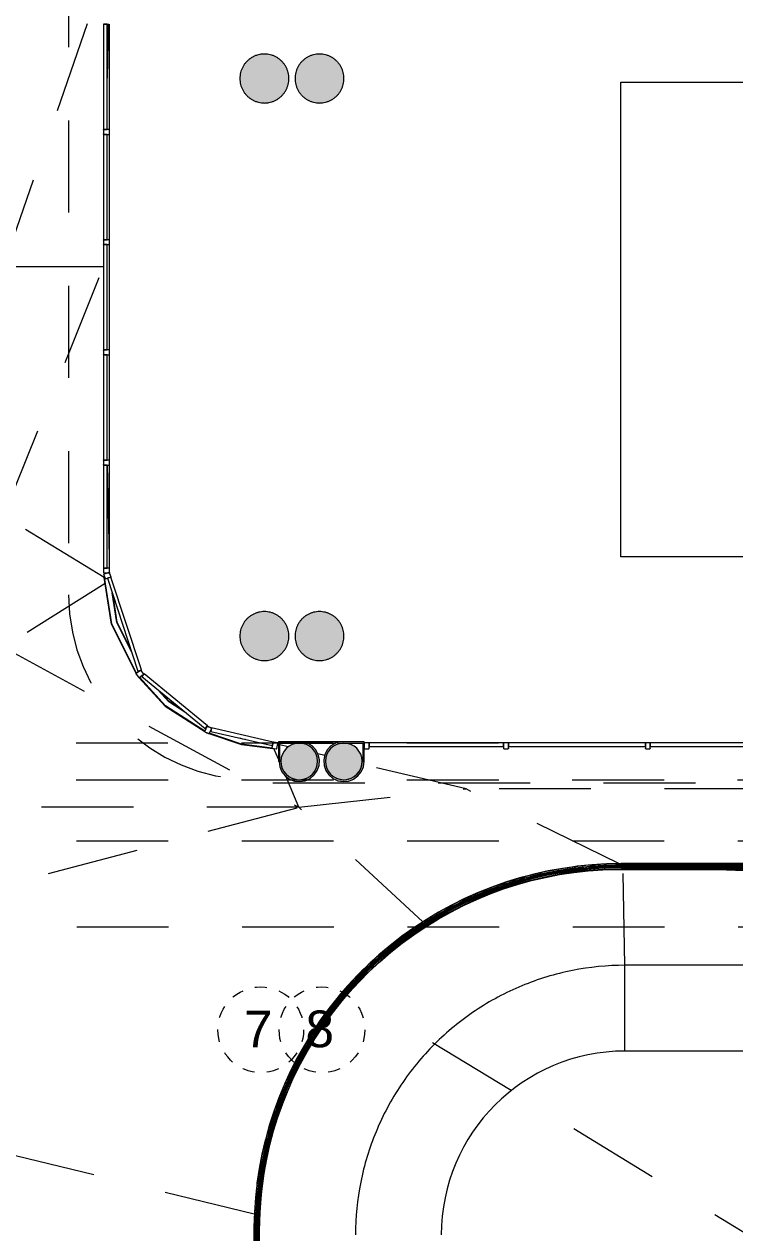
# Model space of a CAD drawing. Header units: metres. Extents: x -227.9 to -141.2, y 39.1 to 91.1.
# Drawn here: x -208.48 to -202.68, y 73.61 to 83.48 of the extents above; entities that cross this region are included whole.
import ezdxf

# ---------------------------------------------------------------- set-up
doc = ezdxf.new("R2010")
doc.units = ezdxf.units.M
doc.linetypes.add('Dash Dot 3_16_', pattern=[0.007938, 0.004763, -0.001587, 0, -0.001587])
doc.linetypes.add('JIS_02_0.7', pattern=[1.35, 0.75, -0.6])
for name, color, linetype, lineweight, true_color in [('A-DETL', 94, 'Continuous', 5, 0x00a600), ('A-DETL-MBND', 9, 'Continuous', 5, 0xc0c0c0), ('S-COLS', 8, 'Continuous', 9, 0x7f7f7f)]:
    doc.layers.add(name, color=color, linetype=linetype, lineweight=lineweight, true_color=true_color)
for name, color, linetype, lineweight in [('A-FLOR', 7, 'Continuous', 5), ('A-FLOR-HRAL', 7, 'Continuous', 5), ('A-GLAZ-CURT', 7, 'Continuous', 5), ('A-GLAZ-CWMG', 7, 'Continuous', 5), ('A-ROOF', 7, 'Continuous', 5), ('A-WALL', 7, 'Continuous', 5), ('S-GRID-IDEN', 7, 'Continuous', 9)]:
    doc.layers.add(name, color=color, linetype=linetype, lineweight=lineweight)
doc.styles.add('Arial', font='arial.ttf', dxfattribs={"height": 0.3})

msp = doc.modelspace()

# ---------------------------------------------------------------- hatches: boundary and pattern name
at = {"layer": 'A-WALL', "true_color": 0x808080}
msp.add_hatch(color=8, dxfattribs=at).paths.add_polyline_path([(-206.4085, 77.4635), (-206.3985, 77.4635), (-206.3985, 77.6135), (-206.1889, 77.6135), (-206.1868, 77.62), (-206.1704, 77.6135), (-205.9429, 77.6135), (-205.9265, 77.62), (-205.9243, 77.6135), (-205.7185, 77.6135), (-205.7185, 77.4635), (-205.7085, 77.4635), (-205.7085, 77.6235), (-206.4085, 77.6235), (-206.4085, 77.5199)])
at = {"layer": 'A-WALL', "true_color": 0xaaaaaa}
h = msp.add_hatch(color=253, dxfattribs=at)
h.paths.add_polyline_path([(-206.1915, 77.6058), (-206.1704, 77.6135), (-206.1868, 77.62), (-206.191, 77.6074)])
h.paths.add_polyline_path([(-206.2333, 77.2986), (-206.1899, 77.306), (-206.15, 77.3247), (-206.1165, 77.3532), (-206.0916, 77.3895), (-206.0773, 77.4312), (-206.0745, 77.4751), (-206.0843, 77.5199), (-206.1035, 77.5575), (-206.1332, 77.59), (-206.1702, 77.6134), (-206.1915, 77.6058), (-206.1548, 77.5875), (-206.1241, 77.56), (-206.1019, 77.5251), (-206.0901, 77.4849), (-206.0901, 77.4422), (-206.1021, 77.4012), (-206.1252, 77.3653), (-206.1575, 77.3373), (-206.1963, 77.3196), (-206.2411, 77.3139), (-206.2519, 77.3154), (-206.2688, 77.3165), (-206.3075, 77.33), (-206.3411, 77.3535), (-206.3671, 77.3853), (-206.3835, 77.4229), (-206.3891, 77.4635), (-206.4041, 77.4635), (-206.3983, 77.4199), (-206.381, 77.3794), (-206.3519, 77.3435), (-206.3183, 77.3187), (-206.2752, 77.3028)])
h = msp.add_hatch(color=253, dxfattribs=at)
h.paths.add_polyline_path([(-205.9217, 77.6058), (-205.9265, 77.62), (-205.9429, 77.6135), (-205.9237, 77.6065)])
h.paths.add_polyline_path([(-205.8799, 77.2986), (-205.8361, 77.303), (-205.7938, 77.3196), (-205.7595, 77.3448), (-205.7322, 77.3794), (-205.715, 77.4199), (-205.7091, 77.4635), (-205.7241, 77.4635), (-205.7297, 77.4229), (-205.7462, 77.3853), (-205.7721, 77.3535), (-205.8057, 77.33), (-205.8445, 77.3165), (-205.8854, 77.3139), (-205.9255, 77.3226), (-205.937, 77.3287), (-205.956, 77.3373), (-205.9882, 77.3653), (-206.0113, 77.4012), (-206.0233, 77.4457), (-206.0227, 77.4871), (-206.0107, 77.5267), (-205.9882, 77.5618), (-205.956, 77.5897), (-205.9217, 77.6058), (-205.9431, 77.6134), (-205.9804, 77.5897), (-206.0113, 77.5545), (-206.0298, 77.5183), (-206.0387, 77.4751), (-206.0359, 77.4312), (-206.0216, 77.3895), (-205.9968, 77.3532), (-205.9616, 77.3239), (-205.9233, 77.306)])
at = {"layer": 'S-COLS', "true_color": 0x808080}
for points in [[(-206.5235, 82.8385), (-206.4757, 82.8443), (-206.4306, 82.8614), (-206.3909, 82.8888), (-206.359, 82.9249), (-206.3365, 82.9676), (-206.325, 83.0144), (-206.325, 83.0626), (-206.3365, 83.1094), (-206.359, 83.1521), (-206.3909, 83.1882), (-206.4306, 83.2156), (-206.4757, 83.2327), (-206.5235, 83.2385), (-206.5714, 83.2327), (-206.6165, 83.2156), (-206.6562, 83.1882), (-206.6881, 83.1521), (-206.7106, 83.1094), (-206.7221, 83.0626), (-206.7221, 83.0144), (-206.7106, 82.9676), (-206.6881, 82.9249), (-206.6562, 82.8888), (-206.6165, 82.8614), (-206.5714, 82.8443), (-206.5356, 82.84)], [(-206.0735, 82.8385), (-206.0257, 82.8443), (-205.9806, 82.8614), (-205.9409, 82.8888), (-205.909, 82.9249), (-205.8865, 82.9676), (-205.875, 83.0144), (-205.875, 83.0626), (-205.8865, 83.1094), (-205.909, 83.1521), (-205.9409, 83.1882), (-205.9806, 83.2156), (-206.0257, 83.2327), (-206.0735, 83.2385), (-206.1214, 83.2327), (-206.1665, 83.2156), (-206.2062, 83.1882), (-206.2381, 83.1521), (-206.2606, 83.1094), (-206.2721, 83.0626), (-206.2721, 83.0144), (-206.2606, 82.9676), (-206.2381, 82.9249), (-206.2062, 82.8888), (-206.1665, 82.8614), (-206.1214, 82.8443), (-206.0856, 82.84)], [(-206.5235, 78.2862), (-206.4757, 78.292), (-206.4306, 78.3091), (-206.3909, 78.3365), (-206.359, 78.3726), (-206.3365, 78.4153), (-206.325, 78.4621), (-206.325, 78.5103), (-206.3365, 78.5571), (-206.359, 78.5998), (-206.3909, 78.6359), (-206.4306, 78.6633), (-206.4757, 78.6804), (-206.5235, 78.6862), (-206.5714, 78.6804), (-206.6165, 78.6633), (-206.6562, 78.6359), (-206.6881, 78.5998), (-206.7106, 78.5571), (-206.7221, 78.5103), (-206.7221, 78.4621), (-206.7106, 78.4153), (-206.6881, 78.3726), (-206.6562, 78.3365), (-206.6165, 78.3091), (-206.5714, 78.292), (-206.5356, 78.2877)], [(-206.0735, 78.2862), (-206.0257, 78.292), (-205.9806, 78.3091), (-205.9409, 78.3365), (-205.909, 78.3726), (-205.8865, 78.4153), (-205.875, 78.4621), (-205.875, 78.5103), (-205.8865, 78.5571), (-205.909, 78.5998), (-205.9409, 78.6359), (-205.9806, 78.6633), (-206.0257, 78.6804), (-206.0735, 78.6862), (-206.1214, 78.6804), (-206.1665, 78.6633), (-206.2062, 78.6359), (-206.2381, 78.5998), (-206.2606, 78.5571), (-206.2721, 78.5103), (-206.2721, 78.4621), (-206.2606, 78.4153), (-206.2381, 78.3726), (-206.2062, 78.3365), (-206.1665, 78.3091), (-206.1214, 78.292), (-206.0856, 78.2877)], [(-206.2385, 77.3135), (-206.1963, 77.3196), (-206.1575, 77.3373), (-206.1252, 77.3653), (-206.1021, 77.4012), (-206.0901, 77.4422), (-206.0901, 77.4849), (-206.1021, 77.5258), (-206.1252, 77.5618), (-206.1575, 77.5897), (-206.1963, 77.6074), (-206.2385, 77.6135), (-206.2808, 77.6074), (-206.3196, 77.5897), (-206.3519, 77.5618), (-206.375, 77.5258), (-206.387, 77.4849), (-206.387, 77.4422), (-206.375, 77.4012), (-206.3519, 77.3653), (-206.3196, 77.3373), (-206.2808, 77.3196), (-206.2411, 77.3139)], [(-205.8749, 77.3135), (-205.8326, 77.3196), (-205.7938, 77.3373), (-205.7615, 77.3653), (-205.7384, 77.4012), (-205.7264, 77.4422), (-205.7264, 77.4849), (-205.7384, 77.5258), (-205.7615, 77.5618), (-205.7938, 77.5897), (-205.8353, 77.6078), (-205.8749, 77.6135), (-205.9171, 77.6074), (-205.956, 77.5897), (-205.9882, 77.5618), (-206.0113, 77.5258), (-206.0233, 77.4849), (-206.0233, 77.4422), (-206.0113, 77.4012), (-205.9882, 77.3653), (-205.956, 77.3373), (-205.9171, 77.3196), (-205.8775, 77.3139)]]:
    msp.add_hatch(color=8, dxfattribs=at).paths.add_polyline_path(points)

# ---------------------------------------------------------------- linework, layer by layer
at = {"layer": 'A-DETL', "color": 7, "linetype": 'JIS_02_0.7'}
for p, q in [((-208.122, 84.0451), (-208.122, 78.8227)), ((-213.4607, 77.6139), (-204.4918, 77.6139)), ((-206.4535, 77.2889), (-182.9581, 77.2889)), ((-213.4558, 76.1139), (-180.4729, 76.1139))]:
    msp.add_line(p, q, dxfattribs=at)
at = {"layer": 'A-DETL', "color": 8, "linetype": 'JIS_02_0.7', "true_color": 0x808080}
for p, q in [((-213.4596, 77.3139), (-180.4729, 77.3139)), ((-213.4579, 76.8139), (-180.4729, 76.8139)), ((-205.1498, 75.1692), (-181.9367, 61.0115))]:
    msp.add_line(p, q, dxfattribs=at)
at = {"layer": 'A-DETL', "color": 7, "linetype": 'JIS_02_0.7'}
msp.add_arc((-206.6132, 78.8227), 1.5088, 180, 269.78496, dxfattribs=at)
at = {"layer": 'A-DETL-MBND'}
for p, q in [((-203.5791, 75.0985), (-203.5791, 75.7985)), ((-183.5591, 75.0985), (-203.5791, 75.0985))]:
    msp.add_line(p, q, dxfattribs=at)
msp.add_arc((-203.5791, 73.5985), 1.5, 90, 180, dxfattribs=at)
at = {"layer": 'A-FLOR'}
for p, q in [((-207.7897, 83.4832), (-207.7897, 82.6209)), ((-203.6141, 79.1347), (-203.6141, 83.0085)), ((-203.6141, 83.0085), (-181.3741, 83.0085)), ((-207.7897, 82.5832), (-207.7897, 81.7209)), ((-207.7897, 81.6832), (-207.7897, 80.8209)), ((-207.7897, 80.7832), (-207.7897, 79.9209)), ((-207.7897, 79.8832), (-207.7897, 79.0409)), ((-181.3741, 79.1347), (-203.6141, 79.1347)), ((-206.4326, 77.6179), (-206.4085, 77.6179)), ((-205.7085, 77.6179), (-202.2341, 77.6179))]:
    msp.add_line(p, q, dxfattribs=at)
at = {"layer": 'A-FLOR-HRAL', "color": 9, "true_color": 0xc0c0c0}
for p, q in [((-204.0888, 76.5902), (-204.2068, 76.5688)), ((-204.0886, 76.5891), (-204.2066, 76.5677)), ((-204.0141, 76.6007), (-204.0888, 76.5902)), ((-203.9699, 76.6059), (-204.0886, 76.5891)), ((-203.9701, 76.607), (-204.0139, 76.6008)), ((-203.8507, 76.6189), (-203.9701, 76.607)), ((-203.8506, 76.6178), (-203.9699, 76.6059)), ((-203.8788, 76.5699), (-203.761, 76.5782)), ((-203.731, 76.6261), (-203.8507, 76.6189)), ((-203.731, 76.625), (-203.8506, 76.6178)), ((-203.761, 76.5782), (-203.643, 76.5818)), ((-203.7409, 76.5913), (-203.7479, 76.5908)), ((-203.6111, 76.6285), (-203.731, 76.6261)), ((-203.6111, 76.6274), (-203.731, 76.625)), ((-203.643, 76.5818), (-203.6111, 76.582)), ((-183.5274, 76.6285), (-203.6111, 76.6285)), ((-183.5274, 76.6274), (-203.6111, 76.6274)), ((-203.6111, 76.6266), (-183.5274, 76.6266)), ((-203.6111, 76.616), (-183.5274, 76.616)), ((-203.6111, 76.616), (-203.6111, 76.615)), ((-203.6111, 76.615), (-183.5282, 76.615)), ((-203.6111, 76.615), (-203.6111, 76.6122)), ((-203.6111, 76.6122), (-203.6111, 76.5955)), ((-203.6111, 76.607), (-183.5274, 76.607)), ((-203.6111, 76.607), (-203.6111, 76.6035)), ((-183.5274, 76.6035), (-203.6111, 76.6035)), ((-203.6111, 76.5955), (-183.5274, 76.5955)), ((-203.6111, 76.5955), (-203.6111, 76.5945)), ((-203.6111, 76.5945), (-183.5274, 76.5945)), ((-203.6111, 76.5847), (-183.5274, 76.5847)), ((-203.6111, 76.582), (-183.5274, 76.582)), ((-204.5543, 76.4763), (-204.6673, 76.4363)), ((-204.5539, 76.4753), (-204.667, 76.4353)), ((-204.4397, 76.5118), (-204.5543, 76.4763)), ((-204.4394, 76.5107), (-204.5539, 76.4753)), ((-204.4574, 76.4581), (-204.3437, 76.4897)), ((-204.3736, 76.5293), (-204.4397, 76.5118)), ((-204.3236, 76.5415), (-204.4394, 76.5107)), ((-204.3238, 76.5426), (-204.3729, 76.5295)), ((-204.3437, 76.4897), (-204.2288, 76.5167)), ((-204.2068, 76.5688), (-204.3238, 76.5426)), ((-204.2066, 76.5677), (-204.3236, 76.5415)), ((-204.2288, 76.5167), (-204.1128, 76.5391)), ((-204.1128, 76.5391), (-203.9961, 76.5568)), ((-203.9961, 76.5568), (-203.8788, 76.5699)), ((-204.7787, 76.3918), (-204.8882, 76.3429)), ((-204.7783, 76.3908), (-204.8877, 76.3419)), ((-204.7899, 76.3364), (-204.6807, 76.3814)), ((-204.6673, 76.4363), (-204.7787, 76.3918)), ((-204.667, 76.4353), (-204.7783, 76.3908)), ((-204.7171, 76.3796), (-204.7187, 76.3789)), ((-204.6807, 76.3814), (-204.5698, 76.422)), ((-204.5907, 76.4271), (-204.5923, 76.4266)), ((-204.5698, 76.422), (-204.4574, 76.4581)), ((-204.9957, 76.2897), (-205.1009, 76.2322)), ((-204.9952, 76.2887), (-205.1004, 76.2313)), ((-205.0024, 76.2336), (-204.8972, 76.2871)), ((-204.8882, 76.3429), (-204.9957, 76.2897)), ((-204.8877, 76.3419), (-204.9952, 76.2887)), ((-204.8972, 76.2871), (-204.7899, 76.3364)), ((-205.1009, 76.2322), (-205.2038, 76.1706)), ((-205.1004, 76.2313), (-205.2032, 76.1696)), ((-205.1054, 76.1759), (-205.0024, 76.2336)), ((-205.3041, 76.1048), (-205.4017, 76.0352)), ((-205.3035, 76.1039), (-205.401, 76.0343)), ((-205.2038, 76.1706), (-205.3041, 76.1048)), ((-205.304, 76.0483), (-205.206, 76.1141)), ((-205.2032, 76.1696), (-205.3035, 76.1039)), ((-205.206, 76.1141), (-205.1054, 76.1759)), ((-205.4017, 76.0352), (-205.4964, 75.9616)), ((-205.401, 76.0343), (-205.4957, 75.9608)), ((-205.3994, 75.9787), (-205.304, 76.0483)), ((-205.5881, 75.8844), (-205.6767, 75.8035)), ((-205.5874, 75.8835), (-205.6759, 75.8027)), ((-205.4964, 75.9616), (-205.5881, 75.8844)), ((-205.4957, 75.9608), (-205.5874, 75.8835)), ((-205.5813, 75.8283), (-205.4918, 75.9053)), ((-205.4918, 75.9053), (-205.3994, 75.9787)), ((-205.6767, 75.8035), (-205.7619, 75.7192)), ((-205.6759, 75.8027), (-205.7612, 75.7184)), ((-205.6676, 75.7477), (-205.5813, 75.8283)), ((-205.7619, 75.7192), (-205.8438, 75.6315)), ((-205.7914, 75.6859), (-205.8429, 75.6308)), ((-205.7612, 75.7184), (-205.7908, 75.6866)), ((-205.7507, 75.6638), (-205.6676, 75.7477)), ((-205.8438, 75.6315), (-205.9154, 75.5483)), ((-205.8429, 75.6308), (-205.9149, 75.5471)), ((-205.8303, 75.5766), (-205.7507, 75.6638)), ((-205.922, 75.5406), (-205.9965, 75.4467)), ((-205.9212, 75.5399), (-205.9957, 75.446)), ((-205.9787, 75.393), (-205.9063, 75.4863)), ((-205.9154, 75.5482), (-205.922, 75.5406)), ((-205.9159, 75.546), (-205.9212, 75.5399)), ((-205.9063, 75.4863), (-205.8303, 75.5766)), ((-205.9965, 75.4467), (-206.0673, 75.3498)), ((-205.9957, 75.446), (-206.0664, 75.3492)), ((-206.0473, 75.297), (-205.9787, 75.393)), ((-206.0673, 75.3498), (-206.1341, 75.2502)), ((-206.0664, 75.3492), (-206.1331, 75.2496)), ((-206.112, 75.1982), (-206.0473, 75.297)), ((-206.1341, 75.2502), (-206.1968, 75.148)), ((-206.1374, 75.2427), (-206.1959, 75.1475)), ((-206.1727, 75.0969), (-206.112, 75.1982)), ((-206.1331, 75.2496), (-206.137, 75.2434)), ((-206.1968, 75.148), (-206.2555, 75.0434)), ((-206.1959, 75.1475), (-206.2545, 75.0429)), ((-206.2293, 74.9933), (-206.1727, 75.0969)), ((-206.2555, 75.0434), (-206.3099, 74.9366)), ((-206.2545, 75.0429), (-206.3089, 74.9361)), ((-206.2817, 74.8875), (-206.2293, 74.9933)), ((-206.1917, 75.0872), (-206.1926, 75.0857)), ((-206.3099, 74.9366), (-206.3599, 74.8276)), ((-206.3089, 74.9361), (-206.3589, 74.8272)), ((-206.2554, 74.9681), (-206.2562, 74.9666)), ((-206.3599, 74.8276), (-206.4056, 74.7167)), ((-206.3589, 74.8272), (-206.3932, 74.744)), ((-206.3299, 74.7797), (-206.2817, 74.8875)), ((-206.4056, 74.7167), (-206.4468, 74.6041)), ((-206.4046, 74.7163), (-206.4458, 74.6037)), ((-206.3936, 74.743), (-206.4046, 74.7163)), ((-206.3737, 74.6701), (-206.3299, 74.7797)), ((-206.4468, 74.6041), (-206.4835, 74.4899)), ((-206.4458, 74.6037), (-206.4628, 74.5509)), ((-206.413, 74.5588), (-206.3737, 74.6701)), ((-206.463, 74.5502), (-206.4825, 74.4896)), ((-206.4479, 74.446), (-206.413, 74.5588)), ((-206.4835, 74.4899), (-206.5156, 74.3744)), ((-206.4825, 74.4896), (-206.5145, 74.3741)), ((-206.4783, 74.3319), (-206.4479, 74.446)), ((-206.5165, 74.3705), (-206.543, 74.2576)), ((-206.5155, 74.3699), (-206.5419, 74.2574)), ((-206.5156, 74.3744), (-206.5164, 74.3707)), ((-206.5145, 74.3741), (-206.5155, 74.37)), ((-206.504, 74.2167), (-206.4783, 74.3319)), ((-206.543, 74.2576), (-206.5658, 74.1399)), ((-206.5419, 74.2574), (-206.5557, 74.1861)), ((-206.5252, 74.1005), (-206.504, 74.2167)), ((-206.5658, 74.1399), (-206.5838, 74.0213)), ((-206.5647, 74.1397), (-206.5827, 74.0212)), ((-206.5558, 74.1854), (-206.5647, 74.1397)), ((-206.5838, 74.0213), (-206.586, 74.0013)), ((-206.5827, 74.0212), (-206.585, 74.0006)), ((-206.5417, 73.9836), (-206.5252, 74.1005)), ((-206.586, 74.0012), (-206.597, 73.9021)), ((-206.585, 74.0004), (-206.5959, 73.902)), ((-206.5534, 73.8662), (-206.5417, 73.9836)), ((-206.5517, 74.0004), (-206.5518, 73.9991)), ((-206.597, 73.9021), (-206.6055, 73.7825)), ((-206.5959, 73.902), (-206.6044, 73.7824)), ((-206.5605, 73.7483), (-206.5534, 73.8662)), ((-206.6055, 73.7825), (-206.6092, 73.6626)), ((-206.6044, 73.7824), (-206.6081, 73.6626)), ((-206.5629, 73.6303), (-206.5605, 73.7483)), ((-206.6092, 73.6626), (-206.6094, 73.6303)), ((-206.6094, 73.6303), (-206.6094, 73.6265)), ((-206.6094, 73.6263), (-206.6094, 73.6216)), ((-206.6094, 73.6216), (-206.6094, 62.5133)), ((-206.6081, 73.6626), (-206.6083, 73.6303)), ((-206.6083, 73.6303), (-206.6083, 73.6255)), ((-206.6083, 73.6253), (-206.6083, 73.621)), ((-206.6083, 73.621), (-206.6083, 62.5133)), ((-206.6075, 73.6249), (-206.6075, 73.6303)), ((-206.6075, 73.6206), (-206.6075, 73.6247)), ((-206.6075, 62.5133), (-206.6075, 73.6206)), ((-206.5969, 73.6157), (-206.5969, 73.6303)), ((-206.5959, 73.6303), (-206.5969, 73.6303)), ((-206.5969, 62.5133), (-206.5969, 73.6149)), ((-206.5959, 73.6148), (-206.5959, 73.6303)), ((-206.594, 73.6303), (-206.5959, 73.6303)), ((-206.5764, 73.6303), (-206.594, 73.6303)), ((-206.5879, 62.5133), (-206.5879, 73.6303)), ((-206.5844, 73.6303), (-206.5879, 73.6303)), ((-206.5844, 73.6303), (-206.5844, 62.5133)), ((-206.5764, 62.5133), (-206.5764, 73.6303)), ((-206.5754, 73.6303), (-206.5764, 73.6303)), ((-206.5754, 62.5133), (-206.5754, 73.6303)), ((-206.5656, 62.5133), (-206.5656, 73.6303)), ((-206.5629, 62.5133), (-206.5629, 73.6303))]:
    msp.add_line(p, q, dxfattribs=at)
at = {"layer": 'A-FLOR-HRAL'}
for p, q in [((-203.5279, 76.615), (-203.5279, 76.616)), ((-203.5279, 76.616), (-203.5269, 76.616)), ((-203.5279, 76.6127), (-203.5279, 76.615)), ((-203.5269, 76.615), (-203.5279, 76.615)), ((-203.5279, 76.5955), (-203.5279, 76.6127)), ((-203.5279, 76.5945), (-203.5279, 76.5955)), ((-203.5279, 76.5955), (-203.5269, 76.5955)), ((-203.5269, 76.5945), (-203.5279, 76.5945)), ((-203.5269, 76.616), (-203.5269, 76.615)), ((-203.5269, 76.615), (-203.5269, 76.6127)), ((-203.5269, 76.6127), (-203.5269, 76.5955)), ((-203.5269, 76.5955), (-203.5269, 76.5945)), ((-205.4709, 75.9661), (-205.4702, 75.9667)), ((-205.4703, 75.9653), (-205.4709, 75.9661)), ((-205.4695, 75.9659), (-205.4703, 75.9653)), ((-205.4643, 75.9577), (-205.4703, 75.9653)), ((-205.4702, 75.9667), (-205.4695, 75.9659)), ((-205.4695, 75.9659), (-205.4635, 75.9583)), ((-205.4582, 75.95), (-205.4643, 75.9577)), ((-205.4635, 75.9583), (-205.4574, 75.9506)), ((-205.4582, 75.95), (-205.4574, 75.9506)), ((-206.5209, 74.2996), (-206.5207, 74.3005)), ((-206.5199, 74.2994), (-206.5209, 74.2996)), ((-206.5207, 74.3005), (-206.5197, 74.3003)), ((-206.5197, 74.3003), (-206.5199, 74.2994)), ((-206.514, 74.298), (-206.5199, 74.2994)), ((-206.5197, 74.3003), (-206.5138, 74.299)), ((-206.5009, 74.295), (-206.514, 74.298)), ((-206.5138, 74.299), (-206.5007, 74.2959)), ((-206.5009, 74.295), (-206.5007, 74.2959))]:
    msp.add_line(p, q, dxfattribs=at)
at = {"layer": 'A-FLOR-HRAL', "color": 9, "true_color": 0xc0c0c0}
for radius, start, end in [(2.9732, 90, 180), (2.9652, 90, 180), (2.9642, 90, 180), (2.9544, 90, 180), (2.9964, 90, 126), (2.9768, 90, 112.37564), (2.9857, 97.2, 100.78116), (2.9848, 90, 100.74273), (2.9857, 90, 97.18032), (2.9848, 100.75416, 111.55513), (2.9857, 104.4, 107.98059), (2.9857, 100.8, 104.38117), (2.9848, 111.56125, 125.9516), (2.9857, 111.6, 115.17816), (2.9768, 112.37564, 112.85384), (2.9857, 108, 111.57957), (2.9768, 117.10192, 119.41238), (2.9857, 115.2, 118.77328), (2.9768, 115.88479, 117.10192), (2.9768, 112.85384, 115.88479), (2.9768, 121.14042, 122.96265), (2.9857, 118.8, 122.37424), (2.9768, 119.41238, 121.14042), (2.9857, 122.4, 125.9717), (2.9768, 122.96265, 125.03441), (2.9848, 125.9688, 140.36659), (2.9964, 126.00255, 133.10284), (2.9768, 126.54082, 128.82444), (2.9857, 125.97911, 128.50878), (2.9768, 125.03441, 126.54082), (2.9857, 128.52717, 136.76112), (2.9768, 130.15347, 132.53716), (2.9768, 128.82444, 130.15347), (2.9964, 133.12719, 140.24643), (2.9768, 132.53716, 133.77947), (2.9768, 136.19092, 137.51886), (2.9768, 133.80908, 136.19092), (2.9857, 136.78132, 140.35626), (2.9768, 137.51886, 139.79881), (2.9964, 140.27495, 143.83368), (2.9857, 140.36974, 143.96579), (2.9848, 140.4, 143.97822), (2.9768, 141.29804, 143.37049), (2.9768, 139.79881, 141.29804), (2.9964, 143.86143, 147.42027), (2.9768, 143.37049, 145.16797), (2.9857, 144, 147.57595), (2.9848, 144, 147.5906), (2.9768, 145.16797, 146.9133), (2.9964, 147.44722, 165.71694), (2.9857, 147.6, 151.18688), (2.9848, 147.60172, 151.2), (2.9768, 146.9133, 149.15977), (2.9768, 150.43295, 153.3208), (2.9768, 149.15977, 150.43295), (2.9857, 151.2, 154.79873), (2.9848, 151.21513, 154.8), (2.9768, 153.93399, 180), (2.9857, 154.81047, 158.4), (2.9848, 154.82996, 158.43706), (2.9768, 153.3208, 153.93399), (2.9857, 158.42375, 162.02852), (2.9848, 158.4466, 162.05692), (2.9857, 162.03883, 165.79387), (2.9848, 162.06562, 165.80111), (2.9964, 165.71932, 172.90949), (2.9848, 165.80179, 173.04548), (2.9857, 165.7947, 167.02726), (2.9857, 167.04565, 173.03378), (2.9964, 172.91175, 180), (2.9857, 173.03439, 180), (2.9848, 173.04593, 180)]:
    msp.add_arc((-203.6111, 73.6303), radius, start, end, dxfattribs=at)
at = {"layer": 'A-GLAZ-CURT', "lineweight": 9}
for p, q in [((-207.8373, 83.4821), (-207.8373, 82.6221)), ((-207.8073, 83.4821), (-207.8373, 83.4821)), ((-207.8073, 82.6221), (-207.8073, 83.4821)), ((-207.8373, 82.6221), (-207.8073, 82.6221)), ((-207.8373, 82.5821), (-207.8373, 81.7221)), ((-207.8073, 82.5821), (-207.8373, 82.5821)), ((-207.8073, 81.7221), (-207.8073, 82.5821)), ((-207.8373, 81.7221), (-207.8073, 81.7221)), ((-207.8373, 81.6821), (-207.8373, 80.8221)), ((-207.8073, 81.6821), (-207.8373, 81.6821)), ((-207.8073, 80.8221), (-207.8073, 81.6821)), ((-207.8373, 80.8221), (-207.8073, 80.8221)), ((-207.8373, 80.7821), (-207.8373, 79.9221)), ((-207.8073, 80.7821), (-207.8373, 80.7821)), ((-207.8073, 79.9221), (-207.8073, 80.7821)), ((-207.8373, 79.9221), (-207.8073, 79.9221)), ((-207.8373, 79.8821), (-207.8373, 79.0421)), ((-207.8073, 79.8821), (-207.8373, 79.8821)), ((-207.8073, 79.0421), (-207.8073, 79.8821)), ((-207.8373, 79.0421), (-207.8073, 79.0421)), ((-207.7771, 78.9678), (-207.8056, 78.9585)), ((-207.8056, 78.9585), (-207.5565, 78.2013)), ((-207.528, 78.2107), (-207.7771, 78.9678)), ((-207.5565, 78.2013), (-207.528, 78.2107)), ((-207.5063, 78.179), (-207.5253, 78.1558)), ((-207.5253, 78.1558), (-207.008, 77.7308)), ((-206.989, 77.7539), (-207.5063, 78.179)), ((-207.008, 77.7308), (-206.989, 77.7539)), ((-206.954, 77.7368), (-206.9608, 77.7075)), ((-206.9608, 77.7075), (-206.4589, 77.5919)), ((-206.4521, 77.6211), (-206.954, 77.7368)), ((-206.4589, 77.5919), (-206.4521, 77.6211)), ((-204.5704, 77.6139), (-205.6685, 77.6139)), ((-205.6685, 77.6139), (-205.6685, 77.5839)), ((-205.6685, 77.5839), (-204.5704, 77.5839)), ((-204.5704, 77.5839), (-204.5704, 77.6139)), ((-203.4123, 77.6139), (-204.5304, 77.6139)), ((-204.5304, 77.6139), (-204.5304, 77.5839)), ((-204.5304, 77.5839), (-203.4123, 77.5839)), ((-203.4123, 77.5839), (-203.4123, 77.6139)), ((-202.2741, 77.6139), (-203.3723, 77.6139)), ((-203.3723, 77.6139), (-203.3723, 77.5839)), ((-203.3723, 77.5839), (-202.2741, 77.5839))]:
    msp.add_line(p, q, dxfattribs=at)
at = {"layer": 'A-GLAZ-CWMG', "lineweight": 13, "extrusion": (0, 0, -1)}
for p, q in [((-207.8345, 83.4821), (-207.7925, 83.4821)), ((-207.8385, 82.6181), (-207.8385, 82.5861)), ((-207.7925, 82.6221), (-207.8345, 82.6221)), ((-207.7885, 82.5861), (-207.7885, 82.6181)), ((-207.8345, 82.5821), (-207.7925, 82.5821)), ((-207.8385, 81.7181), (-207.8385, 81.6861)), ((-207.7925, 81.7221), (-207.8345, 81.7221)), ((-207.7885, 81.6861), (-207.7885, 81.7181)), ((-207.8345, 81.6821), (-207.7925, 81.6821)), ((-207.8385, 80.8181), (-207.8385, 80.7861)), ((-207.7925, 80.8221), (-207.8345, 80.8221)), ((-207.7885, 80.7861), (-207.7885, 80.8181)), ((-207.8345, 80.7821), (-207.7925, 80.7821)), ((-207.8385, 79.9181), (-207.8385, 79.8861)), ((-207.7925, 79.9221), (-207.8345, 79.9221)), ((-207.8345, 79.8821), (-207.7925, 79.8821)), ((-207.7885, 79.8861), (-207.7885, 79.9181)), ((-207.8347, 78.9868), (-207.8247, 78.9564)), ((-207.7923, 79.005), (-207.8322, 78.9918)), ((-207.8196, 78.9538), (-207.7798, 78.967)), ((-207.7772, 78.972), (-207.7872, 79.0024)), ((-207.5706, 78.176), (-207.5518, 78.1501)), ((-207.5357, 78.2062), (-207.5697, 78.1816)), ((-207.5462, 78.1492), (-207.5122, 78.1739)), ((-207.5113, 78.1794), (-207.5301, 78.2053)), ((-206.9928, 77.7471), (-207.0104, 77.709)), ((-207.0085, 77.7037), (-206.9794, 77.6903)), ((-206.9585, 77.7357), (-206.9875, 77.7491)), ((-206.9741, 77.6922), (-206.9565, 77.7304)), ((-204.5704, 77.6111), (-204.5704, 77.5691)), ((-204.5344, 77.6151), (-204.5664, 77.6151)), ((-204.5664, 77.5651), (-204.5344, 77.5651)), ((-204.5304, 77.5691), (-204.5304, 77.6111)), ((-203.4123, 77.6111), (-203.4123, 77.5691)), ((-203.3763, 77.6151), (-203.4083, 77.6151)), ((-203.4083, 77.5651), (-203.3763, 77.5651)), ((-203.3723, 77.5691), (-203.3723, 77.6111))]:
    msp.add_line(p, q, dxfattribs=at)
at = {"layer": 'A-GLAZ-CWMG', "lineweight": 13}
for p, q in [((-207.7925, 79.0421), (-207.8345, 79.0421)), ((-207.8385, 79.0381), (-207.8385, 79.0061)), ((-207.8345, 79.0021), (-207.7925, 79.0021)), ((-207.7885, 79.0061), (-207.7885, 79.0381)), ((-206.4527, 77.6184), (-206.4622, 77.5775)), ((-206.4592, 77.5727), (-206.428, 77.5655)), ((-206.4168, 77.6142), (-206.448, 77.6214)), ((-206.4232, 77.5685), (-206.4138, 77.6094)), ((-205.7085, 77.6111), (-205.7085, 77.5691)), ((-205.6725, 77.6151), (-205.7045, 77.6151)), ((-205.7045, 77.5651), (-205.6725, 77.5651)), ((-205.6685, 77.5691), (-205.6685, 77.6111))]:
    msp.add_line(p, q, dxfattribs=at)
at = {"layer": 'A-GLAZ-CWMG'}
for p, q in [((-207.8327, 78.9655), (-207.773, 78.5839)), ((-207.773, 78.5839), (-207.8327, 78.9655)), ((-207.8315, 78.9655), (-207.8327, 78.9655)), ((-207.8286, 78.9655), (-207.8315, 78.9655)), ((-207.7692, 78.5852), (-207.8286, 78.9655)), ((-207.7287, 78.5981), (-207.7664, 78.8391)), ((-207.7248, 78.5994), (-207.7587, 78.8157)), ((-207.7248, 78.5994), (-207.7587, 78.8157)), ((-207.7719, 78.5843), (-207.773, 78.5839)), ((-207.773, 78.5839), (-207.7719, 78.5843)), ((-207.773, 78.5839), (-207.5705, 78.1802)), ((-207.5705, 78.1802), (-207.773, 78.5839)), ((-207.7692, 78.5852), (-207.7719, 78.5843)), ((-207.7719, 78.5843), (-207.7692, 78.5852)), ((-207.5675, 78.1831), (-207.7692, 78.5852)), ((-207.726, 78.599), (-207.7287, 78.5981)), ((-207.7287, 78.5981), (-207.726, 78.599)), ((-207.6077, 78.3568), (-207.7287, 78.5981)), ((-207.7248, 78.5994), (-207.726, 78.599)), ((-207.726, 78.599), (-207.7248, 78.5994)), ((-207.6162, 78.3828), (-207.7248, 78.5994)), ((-207.6162, 78.3828), (-207.7248, 78.5994)), ((-207.5635, 78.1662), (-207.5622, 78.1637)), ((-207.5622, 78.1637), (-207.5635, 78.1662)), ((-207.5622, 78.1637), (-207.5595, 78.1607)), ((-207.5595, 78.1607), (-207.5622, 78.1637)), ((-207.3308, 77.918), (-207.5445, 78.1504)), ((-207.5323, 78.2067), (-207.5334, 78.2089)), ((-207.5207, 78.1924), (-207.5296, 78.2101)), ((-207.5207, 78.1924), (-207.5296, 78.2101)), ((-207.5072, 78.1778), (-207.5207, 78.1924)), ((-207.5072, 78.1778), (-207.5207, 78.1924)), ((-207.5098, 78.1746), (-207.5109, 78.1759)), ((-207.5484, 78.1487), (-207.3334, 77.915)), ((-207.3334, 77.915), (-207.5484, 78.1487)), ((-207.3036, 77.9504), (-207.3908, 78.0453)), ((-207.301, 77.9535), (-207.3685, 78.027)), ((-207.301, 77.9535), (-207.3685, 78.027)), ((-207.301, 77.9535), (-207.3017, 77.9526)), ((-207.3017, 77.9526), (-207.301, 77.9535)), ((-207.2001, 77.8886), (-207.301, 77.9535)), ((-207.2001, 77.8886), (-207.301, 77.9535)), ((-207.3327, 77.9159), (-207.3334, 77.915)), ((-207.3334, 77.915), (-207.3327, 77.9159)), ((-207.3334, 77.915), (-207.0105, 77.7071)), ((-207.0105, 77.7071), (-207.3334, 77.915)), ((-207.3308, 77.918), (-207.3327, 77.9159)), ((-207.3327, 77.9159), (-207.3308, 77.918)), ((-207.0094, 77.7112), (-207.3308, 77.918)), ((-207.3017, 77.9526), (-207.3036, 77.9504)), ((-207.3036, 77.9504), (-207.3017, 77.9526)), ((-207.1734, 77.8666), (-207.3036, 77.9504)), ((-206.997, 77.6984), (-206.9949, 77.697)), ((-206.9949, 77.697), (-206.997, 77.6984)), ((-206.9949, 77.697), (-206.9917, 77.6959)), ((-206.9917, 77.6959), (-206.9949, 77.697)), ((-206.9907, 77.7491), (-206.9922, 77.75)), ((-206.973, 77.7424), (-206.9896, 77.7531)), ((-206.973, 77.7424), (-206.9896, 77.7531)), ((-206.9759, 77.6906), (-206.711, 77.6)), ((-206.711, 77.6), (-206.9759, 77.6906)), ((-206.7101, 77.6039), (-206.9733, 77.6939)), ((-206.9542, 77.736), (-206.973, 77.7424)), ((-206.9542, 77.736), (-206.973, 77.7424)), ((-206.9551, 77.7321), (-206.9564, 77.7325)), ((-206.7006, 77.645), (-206.7236, 77.6529)), ((-206.7107, 77.6011), (-206.711, 77.6)), ((-206.711, 77.6), (-206.7107, 77.6011)), ((-206.711, 77.6), (-206.4541, 77.5681)), ((-206.4541, 77.5681), (-206.711, 77.6)), ((-206.7101, 77.6039), (-206.7107, 77.6011)), ((-206.7107, 77.6011), (-206.7101, 77.6039)), ((-206.4592, 77.5727), (-206.7101, 77.6039)), ((-206.7001, 77.6475), (-206.7006, 77.645)), ((-206.7006, 77.645), (-206.7001, 77.6475)), ((-206.6766, 77.642), (-206.7006, 77.645)), ((-206.4541, 77.5681), (-206.454, 77.5692)), ((-206.454, 77.5692), (-206.454, 77.5714))]:
    msp.add_line(p, q, dxfattribs=at)
at = {"layer": 'A-GLAZ-CWMG', "lineweight": 13, "extrusion": (0, 0, -1)}
for centre, start, end in [((207.8345, 82.6181), 360, 90), ((207.7925, 82.6181), 90, 180), ((207.8345, 82.5861), 270, 360), ((207.7925, 82.5861), 180, 270), ((207.8345, 81.7181), 360, 90), ((207.7925, 81.7181), 90, 180), ((207.8345, 81.6861), 270, 360), ((207.7925, 81.6861), 180, 270), ((207.8345, 80.8181), 360, 90), ((207.7925, 80.8181), 90, 180), ((207.8345, 80.7861), 270, 360), ((207.7925, 80.7861), 180, 270), ((207.8345, 79.9181), 360, 90), ((207.8345, 79.8861), 270, 360), ((207.7925, 79.9181), 90, 180), ((207.7925, 79.8861), 180, 270), ((207.8309, 78.988), 341.78453, 71.78453), ((207.8209, 78.9576), 251.78453, 341.78453), ((207.791, 79.0012), 71.78453, 161.78453), ((207.781, 78.9708), 161.78453, 251.78453), ((207.5673, 78.1783), 324.02821, 54.02821), ((207.5333, 78.203), 54.02821, 144.02821), ((207.5145, 78.1771), 144.02821, 234.02821), ((207.5485, 78.1524), 234.02821, 324.02821), ((207.0068, 77.7073), 294.78433, 24.78433), ((206.9892, 77.7455), 24.78433, 114.78433), ((206.9777, 77.6939), 204.78433, 294.78433), ((206.9601, 77.732), 114.78433, 204.78433), ((204.5664, 77.6111), 0, 90), ((204.5664, 77.5691), 270, 0), ((204.5344, 77.6111), 90, 180), ((204.5344, 77.5691), 180, 270), ((203.4083, 77.6111), 0, 90), ((203.4083, 77.5691), 270, 0), ((203.3763, 77.6111), 90, 180), ((203.3763, 77.5691), 180, 270)]:
    msp.add_arc(centre, 0.004, start, end, dxfattribs=at)
at = {"layer": 'A-GLAZ-CWMG', "lineweight": 13}
for centre, start, end in [((-207.8345, 79.0381), 90, 180), ((-207.7925, 79.0381), 0, 90), ((-207.8345, 79.0061), 180, 270), ((-207.7925, 79.0061), 270, 0), ((-206.4583, 77.5766), 167.02187, 257.02187), ((-206.4488, 77.6175), 77.02187, 167.02187), ((-206.4271, 77.5694), 257.02187, 347.02187), ((-206.4177, 77.6103), 347.02187, 77.02187), ((-205.7045, 77.6111), 90, 180), ((-205.7045, 77.5691), 180, 270), ((-205.6725, 77.6111), 0, 90), ((-205.6725, 77.5691), 270, 0)]:
    msp.add_arc(centre, 0.004, start, end, dxfattribs=at)
at = {"layer": 'A-ROOF', "color": 9, "linetype": 'JIS_02_0.7', "true_color": 0xc0c0c0}
for p, q in [((-208.6532, 81.5021), (-207.8373, 83.861)), ((-207.7987, 83.4821), (-207.8073, 83.0405)), ((-207.8373, 81.5021), (-209.4266, 81.5021)), ((-208.6532, 79.4656), (-207.8373, 81.5021)), ((-207.8326, 78.9648), (-209.4691, 79.9635)), ((-207.8065, 79.8821), (-207.7905, 79.0412)), ((-207.8247, 78.9152), (-208.6538, 78.3946)), ((-208.6538, 78.3946), (-206.2429, 77.0887)), ((-206.4085, 77.4816), (-206.4456, 77.5696)), ((-206.4085, 77.6004), (-206.4155, 77.602)), ((-206.329, 77.5816), (-206.3985, 77.598)), ((-206.0312, 77.5113), (-206.0866, 77.5243)), ((-204.8771, 77.2387), (-205.7128, 77.4361)), ((-206.2429, 77.0887), (-206.3496, 77.3418)), ((-206.2429, 77.0887), (-204.8771, 77.2387)), ((-203.623, 76.6276), (-204.8771, 77.2387)), ((-182.2571, 77.2387), (-204.8771, 77.2387)), ((-206.2429, 77.0887), (-219.2859, 77.0887)), ((-209.5914, 76.2017), (-206.2429, 77.0887)), ((-205.2296, 76.1526), (-206.2429, 77.0887)), ((-203.5791, 75.7985), (-203.5936, 76.5822)), ((-202.8197, 76.582), (-183.5591, 75.7985)), ((-206.6059, 73.7664), (-212.94, 75.3146))]:
    msp.add_line(p, q, dxfattribs=at)
at = {"layer": 'A-ROOF'}
for p, q in [((-206.4158, 77.6135), (-206.4085, 77.6135)), ((-183.5591, 75.7985), (-203.5791, 75.7985))]:
    msp.add_line(p, q, dxfattribs=at)
msp.add_open_spline([(-203.5791, 75.7985), (-203.7234, 75.7985), (-204.011, 75.7702), (-204.4265, 75.6442), (-204.8093, 75.4395), (-205.1448, 75.1642), (-205.4201, 74.8287), (-205.6248, 74.4459), (-205.7508, 74.0304), (-205.7791, 73.7428), (-205.7791, 73.5985)], degree=3, dxfattribs=at)
at = {"layer": 'A-WALL', "lineweight": 13}
for p, q in [((-205.7085, 77.6235), (-206.4085, 77.6235)), ((-206.4085, 77.6235), (-206.4085, 77.4635)), ((-206.3985, 77.4635), (-206.3985, 77.6135)), ((-206.3985, 77.6135), (-206.1889, 77.6135)), ((-206.1889, 77.6135), (-206.1915, 77.6058)), ((-206.1704, 77.6135), (-205.9429, 77.6135)), ((-206.1332, 77.59), (-206.1702, 77.6134)), ((-206.1035, 77.5575), (-206.1332, 77.59)), ((-205.9801, 77.59), (-206.0098, 77.5575)), ((-205.9431, 77.6134), (-205.9801, 77.59)), ((-205.9243, 77.6135), (-205.7185, 77.6135)), ((-205.9217, 77.6058), (-205.9243, 77.6135)), ((-205.7185, 77.6135), (-205.7185, 77.4635)), ((-205.7085, 77.4635), (-205.7085, 77.6235)), ((-206.4085, 77.4635), (-206.4041, 77.4635)), ((-206.4041, 77.4635), (-206.3983, 77.4199)), ((-206.3891, 77.4635), (-206.3985, 77.4635)), ((-206.0835, 77.5183), (-206.1035, 77.5575)), ((-206.0745, 77.4752), (-206.0835, 77.5183)), ((-206.0773, 77.4312), (-206.0745, 77.4752)), ((-206.0298, 77.5183), (-206.0387, 77.4752)), ((-206.0387, 77.4752), (-206.0359, 77.4312)), ((-206.0098, 77.5575), (-206.0298, 77.5183)), ((-205.7185, 77.4635), (-205.7241, 77.4635)), ((-205.715, 77.4199), (-205.7091, 77.4635)), ((-205.7091, 77.4635), (-205.7085, 77.4635)), ((-206.3983, 77.4199), (-206.381, 77.3793)), ((-206.381, 77.3793), (-206.3537, 77.3448)), ((-206.1164, 77.3532), (-206.0916, 77.3896)), ((-206.0916, 77.3896), (-206.0773, 77.4312)), ((-206.0359, 77.4312), (-206.0216, 77.3896)), ((-206.0216, 77.3896), (-205.9968, 77.3532)), ((-205.7595, 77.3448), (-205.7322, 77.3793)), ((-205.7322, 77.3793), (-205.715, 77.4199)), ((-206.3537, 77.3448), (-206.3182, 77.3187)), ((-206.3182, 77.3187), (-206.3062, 77.3128)), ((-206.3062, 77.3128), (-206.2771, 77.303)), ((-206.2771, 77.303), (-206.2333, 77.2986)), ((-206.2333, 77.2986), (-206.1899, 77.306)), ((-206.1899, 77.306), (-206.1725, 77.3126)), ((-206.1725, 77.3126), (-206.15, 77.3247)), ((-206.15, 77.3247), (-206.1164, 77.3532)), ((-205.9968, 77.3532), (-205.9633, 77.3247)), ((-205.9633, 77.3247), (-205.9408, 77.3126)), ((-205.9408, 77.3126), (-205.9234, 77.306)), ((-205.9234, 77.306), (-205.88, 77.2986)), ((-205.88, 77.2986), (-205.8361, 77.303)), ((-205.8361, 77.303), (-205.8071, 77.3128)), ((-205.8071, 77.3128), (-205.795, 77.3187)), ((-205.795, 77.3187), (-205.7595, 77.3448))]:
    msp.add_line(p, q, dxfattribs=at)
at = {"layer": 'A-WALL'}
for p, q in [((-206.1889, 77.6135), (-206.1868, 77.62)), ((-206.1868, 77.62), (-206.1889, 77.6135)), ((-205.9265, 77.62), (-205.9243, 77.6135)), ((-205.9243, 77.6135), (-205.9265, 77.62)), ((-206.4041, 77.4635), (-206.3985, 77.4635)), ((-206.3985, 77.4635), (-206.4041, 77.4635)), ((-205.7185, 77.4635), (-205.7091, 77.4635)), ((-205.7091, 77.4635), (-205.7185, 77.4635)), ((-203.6739, 76.6275), (-203.6783, 76.6273)), ((-203.6705, 76.6276), (-203.6726, 76.6275)), ((-206.6033, 73.8011), (-206.6034, 73.7997)), ((-206.6086, 73.6711), (-206.6087, 73.6661)), ((-206.6087, 73.6653), (-206.6087, 73.6628)), ((-206.6085, 73.6744), (-206.6086, 73.6719)), ((-206.6084, 73.678), (-206.6085, 73.6751))]:
    msp.add_line(p, q, dxfattribs=at)
at = {"layer": 'A-WALL', "lineweight": 13}
for centre, start, end in [((-206.2391, 77.4635), 66.05683, 71.49343), ((-206.2391, 77.4635), 53.46596, 55.77509), ((-205.8741, 77.4635), 108.4944, 113.21022), ((-206.2391, 77.4635), 180, 185.9141), ((-205.8741, 77.4635), 353.68869, 360), ((-206.2391, 77.4635), 190.33593, 202.05714), ((-206.2391, 77.4635), 206.66617, 218.06811), ((-206.2391, 77.4635), 223.04844, 233.9249), ((-206.2391, 77.4635), 321.46505, 324.29603), ((-205.8741, 77.4635), 216.9606, 218.5281), ((-205.8741, 77.4635), 305.73033, 317.15979), ((-205.8741, 77.4635), 321.53236, 333.62071), ((-205.8741, 77.4635), 337.52777, 350.01628), ((-206.2391, 77.4635), 239.45469, 249.60797), ((-206.2391, 77.4635), 255.99284, 265.09867), ((-206.2391, 77.4635), 272.23575, 280.37495), ((-206.2391, 77.4635), 288.56698, 295.4012), ((-206.2391, 77.4635), 304.837, 310.10317), ((-205.8741, 77.4635), 230.64423, 235.0017), ((-205.8741, 77.4635), 244.98208, 251.32484), ((-205.8741, 77.4635), 259.73465, 267.72387), ((-205.8741, 77.4635), 274.80504, 284.18001), ((-205.8741, 77.4635), 290.14654, 300.66852)]:
    msp.add_arc(centre, 0.15, start, end, dxfattribs=at)
at = {"layer": 'A-WALL'}
for centre, radius, start, end in [((-206.2391, 77.4635), 0.165, 65.38073, 71.49343), ((-206.2361, 77.4718), 0.1562, 65.12572, 71.57918), ((-206.1843, 77.5833), 0.0332, 64.97485, 65.35494), ((-205.929, 77.5833), 0.0332, 114.64427, 115.02449), ((-205.8741, 77.4635), 0.165, 108.4944, 114.61927), ((-205.8771, 77.4717), 0.1563, 108.40889, 114.87358), ((-203.5941, 73.6135), 3.015, 93.44299, 93.72836), ((-203.5941, 73.6135), 3.015, 91.27656, 91.43021), ((-203.5941, 73.6135), 3.015, 90.72171, 90.86962), ((-203.5941, 73.6135), 3.015, 90.32328, 90.67426), ((-203.5941, 73.6135), 3.015, 179.08288, 179.6815)]:
    msp.add_arc(centre, radius, start, end, dxfattribs=at)
at = {"layer": 'S-COLS', "color": 7}
for centre, radius, start, end in [((-206.5235, 83.0385), 0.2, 128.06426, 135.01267), ((-206.5235, 83.0385), 0.2, 121.16651, 128.06426), ((-206.5235, 83.0385), 0.2, 114.2181, 121.16651), ((-206.5235, 83.0385), 0.2, 111.14023, 114.2181), ((-206.5235, 83.0385), 0.2, 107.32036, 110.92805), ((-206.5235, 83.0385), 0.2, 100.37195, 107.32036), ((-206.5235, 83.0385), 0.2, 97.02629, 100.37195), ((-206.5235, 83.0385), 0.2, 93.4742, 96.92308), ((-206.5235, 83.0385), 0.2, 90, 93.4742), ((-206.5235, 83.0385), 0.2, 86.5258, 90), ((-206.5235, 83.0385), 0.2, 79.62805, 86.5258), ((-206.5235, 83.0385), 0.2, 72.67964, 79.62805), ((-206.5235, 83.0385), 0.2, 69.12755, 72.67964), ((-206.5235, 83.0385), 0.2, 65.7819, 69.07195), ((-206.5235, 83.0385), 0.2, 58.83349, 65.7819), ((-206.5235, 83.0385), 0.2, 51.93574, 58.83349), ((-206.5235, 83.0385), 0.2, 44.98733, 51.93574), ((-206.0735, 83.0385), 0.2, 128.06426, 135.01267), ((-206.0735, 83.0385), 0.2, 121.16651, 128.06426), ((-206.0735, 83.0385), 0.2, 114.2181, 121.16651), ((-206.0735, 83.0385), 0.2, 107.32036, 114.2181), ((-206.0735, 83.0385), 0.2, 100.37195, 107.32036), ((-206.0735, 83.0385), 0.2, 93.4742, 100.37195), ((-206.0735, 83.0385), 0.2, 90, 93.4742), ((-206.0735, 83.0385), 0.2, 86.5258, 90), ((-206.0735, 83.0385), 0.2, 79.62805, 86.5258), ((-206.0735, 83.0385), 0.2, 72.67964, 79.62805), ((-206.0735, 83.0385), 0.2, 65.7819, 72.67964), ((-206.0735, 83.0385), 0.2, 58.83349, 65.7819), ((-206.0735, 83.0385), 0.2, 51.93574, 58.83349), ((-206.0735, 83.0385), 0.2, 44.98733, 51.93574), ((-206.5235, 83.0385), 0.2, 162.70497, 169.60272), ((-206.5235, 83.0385), 0.2, 155.75657, 162.70497), ((-206.5235, 83.0385), 0.2, 148.85882, 155.75657), ((-206.5235, 83.0385), 0.2, 141.91041, 148.85882), ((-206.5235, 83.0385), 0.2, 135.01267, 141.91041), ((-206.5235, 83.0385), 0.2, 38.08959, 44.98733), ((-206.5235, 83.0385), 0.2, 31.14118, 38.08959), ((-206.5235, 83.0385), 0.2, 24.24343, 31.14118), ((-206.5235, 83.0385), 0.2, 17.29503, 24.24343), ((-206.5235, 83.0385), 0.2, 10.39728, 17.29503), ((-206.0735, 83.0385), 0.2, 162.70497, 169.60272), ((-206.0735, 83.0385), 0.2, 155.75657, 162.70497), ((-206.0735, 83.0385), 0.2, 148.85882, 155.75657), ((-206.0735, 83.0385), 0.2, 141.91041, 148.85882), ((-206.0735, 83.0385), 0.2, 139.25944, 141.91041), ((-206.0735, 83.0385), 0.2, 138.46154, 138.93423), ((-206.0735, 83.0385), 0.2, 135.01267, 138.09054), ((-206.0735, 83.0385), 0.2, 42.64266, 44.98733), ((-206.0735, 83.0385), 0.2, 38.08959, 41.90946), ((-206.0735, 83.0385), 0.2, 31.14118, 38.08959), ((-206.0735, 83.0385), 0.2, 24.24343, 31.14118), ((-206.0735, 83.0385), 0.2, 17.29503, 24.24343), ((-206.0735, 83.0385), 0.2, 10.39728, 17.29503), ((-206.5235, 83.0385), 0.2, 176.55113, 183.44887), ((-206.5235, 83.0385), 0.2, 169.60272, 176.55113), ((-206.5235, 83.0385), 0.2, 183.44887, 190.39728), ((-206.5235, 83.0385), 0.2, 190.39728, 197.29503), ((-206.5235, 83.0385), 0.2, 342.70497, 349.60272), ((-206.5235, 83.0385), 0.2, 3.44887, 10.39728), ((-206.5235, 83.0385), 0.2, 349.60272, 356.55113), ((-206.5235, 83.0385), 0.2, 356.55113, 3.44887), ((-206.0735, 83.0385), 0.2, 176.55113, 183.44887), ((-206.0735, 83.0385), 0.2, 169.60272, 176.55113), ((-206.0735, 83.0385), 0.2, 183.44887, 190.39728), ((-206.0735, 83.0385), 0.2, 190.39728, 197.29503), ((-206.0735, 83.0385), 0.2, 342.70497, 349.60272), ((-206.0735, 83.0385), 0.2, 3.44887, 10.39728), ((-206.0735, 83.0385), 0.2, 349.60272, 356.55113), ((-206.0735, 83.0385), 0.2, 356.55113, 3.44887), ((-206.5235, 83.0385), 0.2, 197.29503, 204.24343), ((-206.5235, 83.0385), 0.2, 204.24343, 211.14118), ((-206.5235, 83.0385), 0.2, 211.14118, 218.08959), ((-206.5235, 83.0385), 0.2, 218.08959, 224.98733), ((-206.5235, 83.0385), 0.2, 224.98733, 231.93574), ((-206.5235, 83.0385), 0.2, 308.06426, 315.01267), ((-206.5235, 83.0385), 0.2, 315.01267, 321.91041), ((-206.5235, 83.0385), 0.2, 321.91041, 328.85882), ((-206.5235, 83.0385), 0.2, 328.85882, 335.75657), ((-206.5235, 83.0385), 0.2, 335.75657, 342.70497), ((-206.0735, 83.0385), 0.2, 197.29503, 204.24343), ((-206.0735, 83.0385), 0.2, 204.24343, 211.14118), ((-206.0735, 83.0385), 0.2, 211.14118, 218.08959), ((-206.0735, 83.0385), 0.2, 218.08959, 221.90946), ((-206.0735, 83.0385), 0.2, 222.64266, 224.98733), ((-206.0735, 83.0385), 0.2, 224.98733, 231.93574), ((-206.0735, 83.0385), 0.2, 308.06426, 315.01267), ((-206.0735, 83.0385), 0.2, 315.01267, 318.09054), ((-206.0735, 83.0385), 0.2, 318.46154, 318.93423), ((-206.0735, 83.0385), 0.2, 319.25944, 321.91041), ((-206.0735, 83.0385), 0.2, 321.91041, 328.85882), ((-206.0735, 83.0385), 0.2, 328.85882, 335.75657), ((-206.0735, 83.0385), 0.2, 335.75657, 342.70497), ((-206.5235, 83.0385), 0.2, 231.93574, 238.83349), ((-206.5235, 83.0385), 0.2, 238.83349, 245.7819), ((-206.5235, 83.0385), 0.2, 245.7819, 249.07195), ((-206.5235, 83.0385), 0.2, 249.12755, 252.67964), ((-206.5235, 83.0385), 0.2, 252.67964, 259.62805), ((-206.5235, 83.0385), 0.2, 259.62805, 266.5258), ((-206.5235, 83.0385), 0.2, 266.5258, 270), ((-206.5235, 83.0385), 0.2, 270, 273.4742), ((-206.5235, 83.0385), 0.2, 273.4742, 276.92308), ((-206.5235, 83.0385), 0.2, 277.02629, 280.37195), ((-206.5235, 83.0385), 0.2, 280.37195, 287.32036), ((-206.5235, 83.0385), 0.2, 287.32036, 290.92805), ((-206.5235, 83.0385), 0.2, 291.14023, 294.2181), ((-206.5235, 83.0385), 0.2, 294.2181, 301.16651), ((-206.5235, 83.0385), 0.2, 301.16651, 308.06426), ((-206.0735, 83.0385), 0.2, 231.93574, 238.83349), ((-206.0735, 83.0385), 0.2, 238.83349, 245.7819), ((-206.0735, 83.0385), 0.2, 245.7819, 252.67964), ((-206.0735, 83.0385), 0.2, 252.67964, 259.62805), ((-206.0735, 83.0385), 0.2, 259.62805, 266.5258), ((-206.0735, 83.0385), 0.2, 266.5258, 270), ((-206.0735, 83.0385), 0.2, 270, 273.4742), ((-206.0735, 83.0385), 0.2, 273.4742, 280.37195), ((-206.0735, 83.0385), 0.2, 280.37195, 287.32036), ((-206.0735, 83.0385), 0.2, 287.32036, 294.2181), ((-206.0735, 83.0385), 0.2, 294.2181, 301.16651), ((-206.0735, 83.0385), 0.2, 301.16651, 308.06426), ((-206.5235, 78.4862), 0.2, 128.06426, 135.01267), ((-206.5235, 78.4862), 0.2, 121.16651, 128.06426), ((-206.5235, 78.4862), 0.2, 114.2181, 121.16651), ((-206.5235, 78.4862), 0.2, 107.32036, 114.2181), ((-206.5235, 78.4862), 0.2, 100.37195, 107.32036), ((-206.5235, 78.4862), 0.2, 93.4742, 100.37195), ((-206.5235, 78.4862), 0.2, 90, 93.4742), ((-206.5235, 78.4862), 0.2, 86.5258, 90), ((-206.5235, 78.4862), 0.2, 79.62805, 86.5258), ((-206.5235, 78.4862), 0.2, 72.67964, 79.62805), ((-206.5235, 78.4862), 0.2, 65.7819, 72.67964), ((-206.5235, 78.4862), 0.2, 58.83349, 65.7819), ((-206.5235, 78.4862), 0.2, 51.93574, 58.83349), ((-206.5235, 78.4862), 0.2, 44.98733, 51.93574), ((-206.0735, 78.4862), 0.2, 128.06426, 135.01267), ((-206.0735, 78.4862), 0.2, 121.16651, 128.06426), ((-206.0735, 78.4862), 0.2, 114.2181, 121.16651), ((-206.0735, 78.4862), 0.2, 107.32036, 114.2181), ((-206.0735, 78.4862), 0.2, 100.37195, 107.32036), ((-206.0735, 78.4862), 0.2, 93.4742, 100.37195), ((-206.0735, 78.4862), 0.2, 90, 93.4742), ((-206.0735, 78.4862), 0.2, 86.5258, 90), ((-206.0735, 78.4862), 0.2, 79.62805, 86.5258), ((-206.0735, 78.4862), 0.2, 72.67964, 79.62805), ((-206.0735, 78.4862), 0.2, 65.7819, 72.67964), ((-206.0735, 78.4862), 0.2, 58.83349, 65.7819), ((-206.0735, 78.4862), 0.2, 55.99131, 58.83349), ((-206.0735, 78.4862), 0.2, 51.93574, 55.75561), ((-206.0735, 78.4862), 0.2, 44.98733, 51.93574), ((-206.5235, 78.4862), 0.2, 162.70497, 169.60272), ((-206.5235, 78.4862), 0.2, 155.75657, 162.70497), ((-206.5235, 78.4862), 0.2, 148.85882, 155.75657), ((-206.5235, 78.4862), 0.2, 141.91041, 148.85882), ((-206.5235, 78.4862), 0.2, 139.25944, 141.91041), ((-206.5235, 78.4862), 0.2, 138.46154, 138.93423), ((-206.5235, 78.4862), 0.2, 135.01267, 138.09054), ((-206.5235, 78.4862), 0.2, 42.64266, 44.98733), ((-206.5235, 78.4862), 0.2, 38.08959, 41.90946), ((-206.5235, 78.4862), 0.2, 31.14118, 38.08959), ((-206.5235, 78.4862), 0.2, 24.24343, 31.14118), ((-206.5235, 78.4862), 0.2, 17.29503, 24.24343), ((-206.5235, 78.4862), 0.2, 10.39728, 17.29503), ((-206.0735, 78.4862), 0.2, 162.70497, 169.60272), ((-206.0735, 78.4862), 0.2, 155.75657, 162.70497), ((-206.0735, 78.4862), 0.2, 152.08791, 155.75657), ((-206.0735, 78.4862), 0.2, 148.85882, 151.9367), ((-206.0735, 78.4862), 0.2, 141.91041, 148.85882), ((-206.0735, 78.4862), 0.2, 135.01267, 141.91041), ((-206.0735, 78.4862), 0.2, 38.08959, 44.98733), ((-206.0735, 78.4862), 0.2, 31.14118, 38.08959), ((-206.0735, 78.4862), 0.2, 27.91209, 31.14118), ((-206.0735, 78.4862), 0.2, 24.24343, 27.69231), ((-206.0735, 78.4862), 0.2, 17.29503, 24.24343), ((-206.0735, 78.4862), 0.2, 10.39728, 17.29503), ((-206.5235, 78.4862), 0.2, 176.55113, 183.44887), ((-206.5235, 78.4862), 0.2, 169.60272, 176.55113), ((-206.5235, 78.4862), 0.2, 183.44887, 190.39728), ((-206.5235, 78.4862), 0.2, 190.39728, 197.29503), ((-206.5235, 78.4862), 0.2, 342.70497, 349.60272), ((-206.5235, 78.4862), 0.2, 3.44887, 10.39728), ((-206.5235, 78.4862), 0.2, 349.60272, 356.55113), ((-206.5235, 78.4862), 0.2, 356.55113, 3.44887), ((-206.0735, 78.4862), 0.2, 176.55113, 183.44887), ((-206.0735, 78.4862), 0.2, 169.60272, 176.55113), ((-206.0735, 78.4862), 0.2, 183.44887, 190.39728), ((-206.0735, 78.4862), 0.2, 190.39728, 197.29503), ((-206.0735, 78.4862), 0.2, 342.70497, 349.60272), ((-206.0735, 78.4862), 0.2, 3.44887, 10.39728), ((-206.0735, 78.4862), 0.2, 349.60272, 356.55113), ((-206.0735, 78.4862), 0.2, 356.55113, 3.44887), ((-206.5235, 78.4862), 0.2, 197.29503, 204.24343), ((-206.5235, 78.4862), 0.2, 204.24343, 211.14118), ((-206.5235, 78.4862), 0.2, 211.14118, 218.08959), ((-206.5235, 78.4862), 0.2, 218.08959, 221.90946), ((-206.5235, 78.4862), 0.2, 222.64266, 224.98733), ((-206.5235, 78.4862), 0.2, 315.01267, 318.09054), ((-206.5235, 78.4862), 0.2, 318.46154, 318.93423), ((-206.5235, 78.4862), 0.2, 319.25944, 321.91041), ((-206.5235, 78.4862), 0.2, 321.91041, 328.85882), ((-206.5235, 78.4862), 0.2, 328.85882, 335.75657), ((-206.5235, 78.4862), 0.2, 335.75657, 342.70497), ((-206.0735, 78.4862), 0.2, 197.29503, 204.24343), ((-206.0735, 78.4862), 0.2, 204.24343, 207.69231), ((-206.0735, 78.4862), 0.2, 208.49021, 211.14118), ((-206.0735, 78.4862), 0.2, 211.14118, 218.08959), ((-206.0735, 78.4862), 0.2, 218.08959, 224.98733), ((-206.0735, 78.4862), 0.2, 315.01267, 321.91041), ((-206.0735, 78.4862), 0.2, 321.91041, 328.85882), ((-206.0735, 78.4862), 0.2, 328.85882, 335.75657), ((-206.0735, 78.4862), 0.2, 335.75657, 342.70497), ((-206.5235, 78.4862), 0.2, 224.98733, 231.93574), ((-206.5235, 78.4862), 0.2, 231.93574, 238.83349), ((-206.5235, 78.4862), 0.2, 238.83349, 245.7819), ((-206.5235, 78.4862), 0.2, 245.7819, 252.67964), ((-206.5235, 78.4862), 0.2, 252.67964, 259.62805), ((-206.5235, 78.4862), 0.2, 259.62805, 266.5258), ((-206.5235, 78.4862), 0.2, 266.5258, 270), ((-206.5235, 78.4862), 0.2, 270, 273.4742), ((-206.5235, 78.4862), 0.2, 273.4742, 280.37195), ((-206.5235, 78.4862), 0.2, 280.37195, 287.32036), ((-206.5235, 78.4862), 0.2, 287.32036, 294.2181), ((-206.5235, 78.4862), 0.2, 294.2181, 301.16651), ((-206.5235, 78.4862), 0.2, 301.16651, 308.06426), ((-206.5235, 78.4862), 0.2, 308.06426, 315.01267), ((-206.0735, 78.4862), 0.2, 224.98733, 231.93574), ((-206.0735, 78.4862), 0.2, 231.93574, 238.83349), ((-206.0735, 78.4862), 0.2, 238.83349, 245.7819), ((-206.0735, 78.4862), 0.2, 245.7819, 252.67964), ((-206.0735, 78.4862), 0.2, 252.67964, 259.62805), ((-206.0735, 78.4862), 0.2, 259.62805, 266.5258), ((-206.0735, 78.4862), 0.2, 266.5258, 270), ((-206.0735, 78.4862), 0.2, 270, 273.4742), ((-206.0735, 78.4862), 0.2, 273.4742, 280.37195), ((-206.0735, 78.4862), 0.2, 280.37195, 287.32036), ((-206.0735, 78.4862), 0.2, 287.32036, 294.2181), ((-206.0735, 78.4862), 0.2, 294.2181, 301.16651), ((-206.0735, 78.4862), 0.2, 301.16651, 308.06426), ((-206.0735, 78.4862), 0.2, 308.06426, 315.01267), ((-206.2385, 77.4635), 0.15, 90, 268.99308), ((-206.2385, 77.4635), 0.15, 271.00692, 90), ((-205.8749, 77.4635), 0.15, 90, 268.99308), ((-205.8749, 77.4635), 0.15, 271.00692, 90), ((-206.2385, 77.4635), 0.15, 268.99308, 270), ((-206.2385, 77.4635), 0.15, 270, 271.00692), ((-205.8749, 77.4635), 0.15, 268.99308, 270), ((-205.8749, 77.4635), 0.15, 270, 271.00692)]:
    msp.add_arc(centre, radius, start, end, dxfattribs=at)
at = {"layer": 'S-GRID-IDEN', "color": 8, "linetype": 'Dash Dot 3_16_', "true_color": 0x808080}
for centre in [(-206.5532, 75.2727), (-206.0532, 75.2727)]:
    msp.add_circle(centre, 0.35, dxfattribs=at)

# ---------------------------------------------------------------- texts
at = {"layer": 'S-GRID-IDEN', "color": 8, "true_color": 0x808080, "style": 'Arial'}
for s, p in [('7', (-206.6908, 75.1296)), ('8', (-206.1879, 75.1296))]:
    msp.add_text(s, height=0.3, dxfattribs=at).set_placement(p)

doc.saveas('drawing.dxf')
